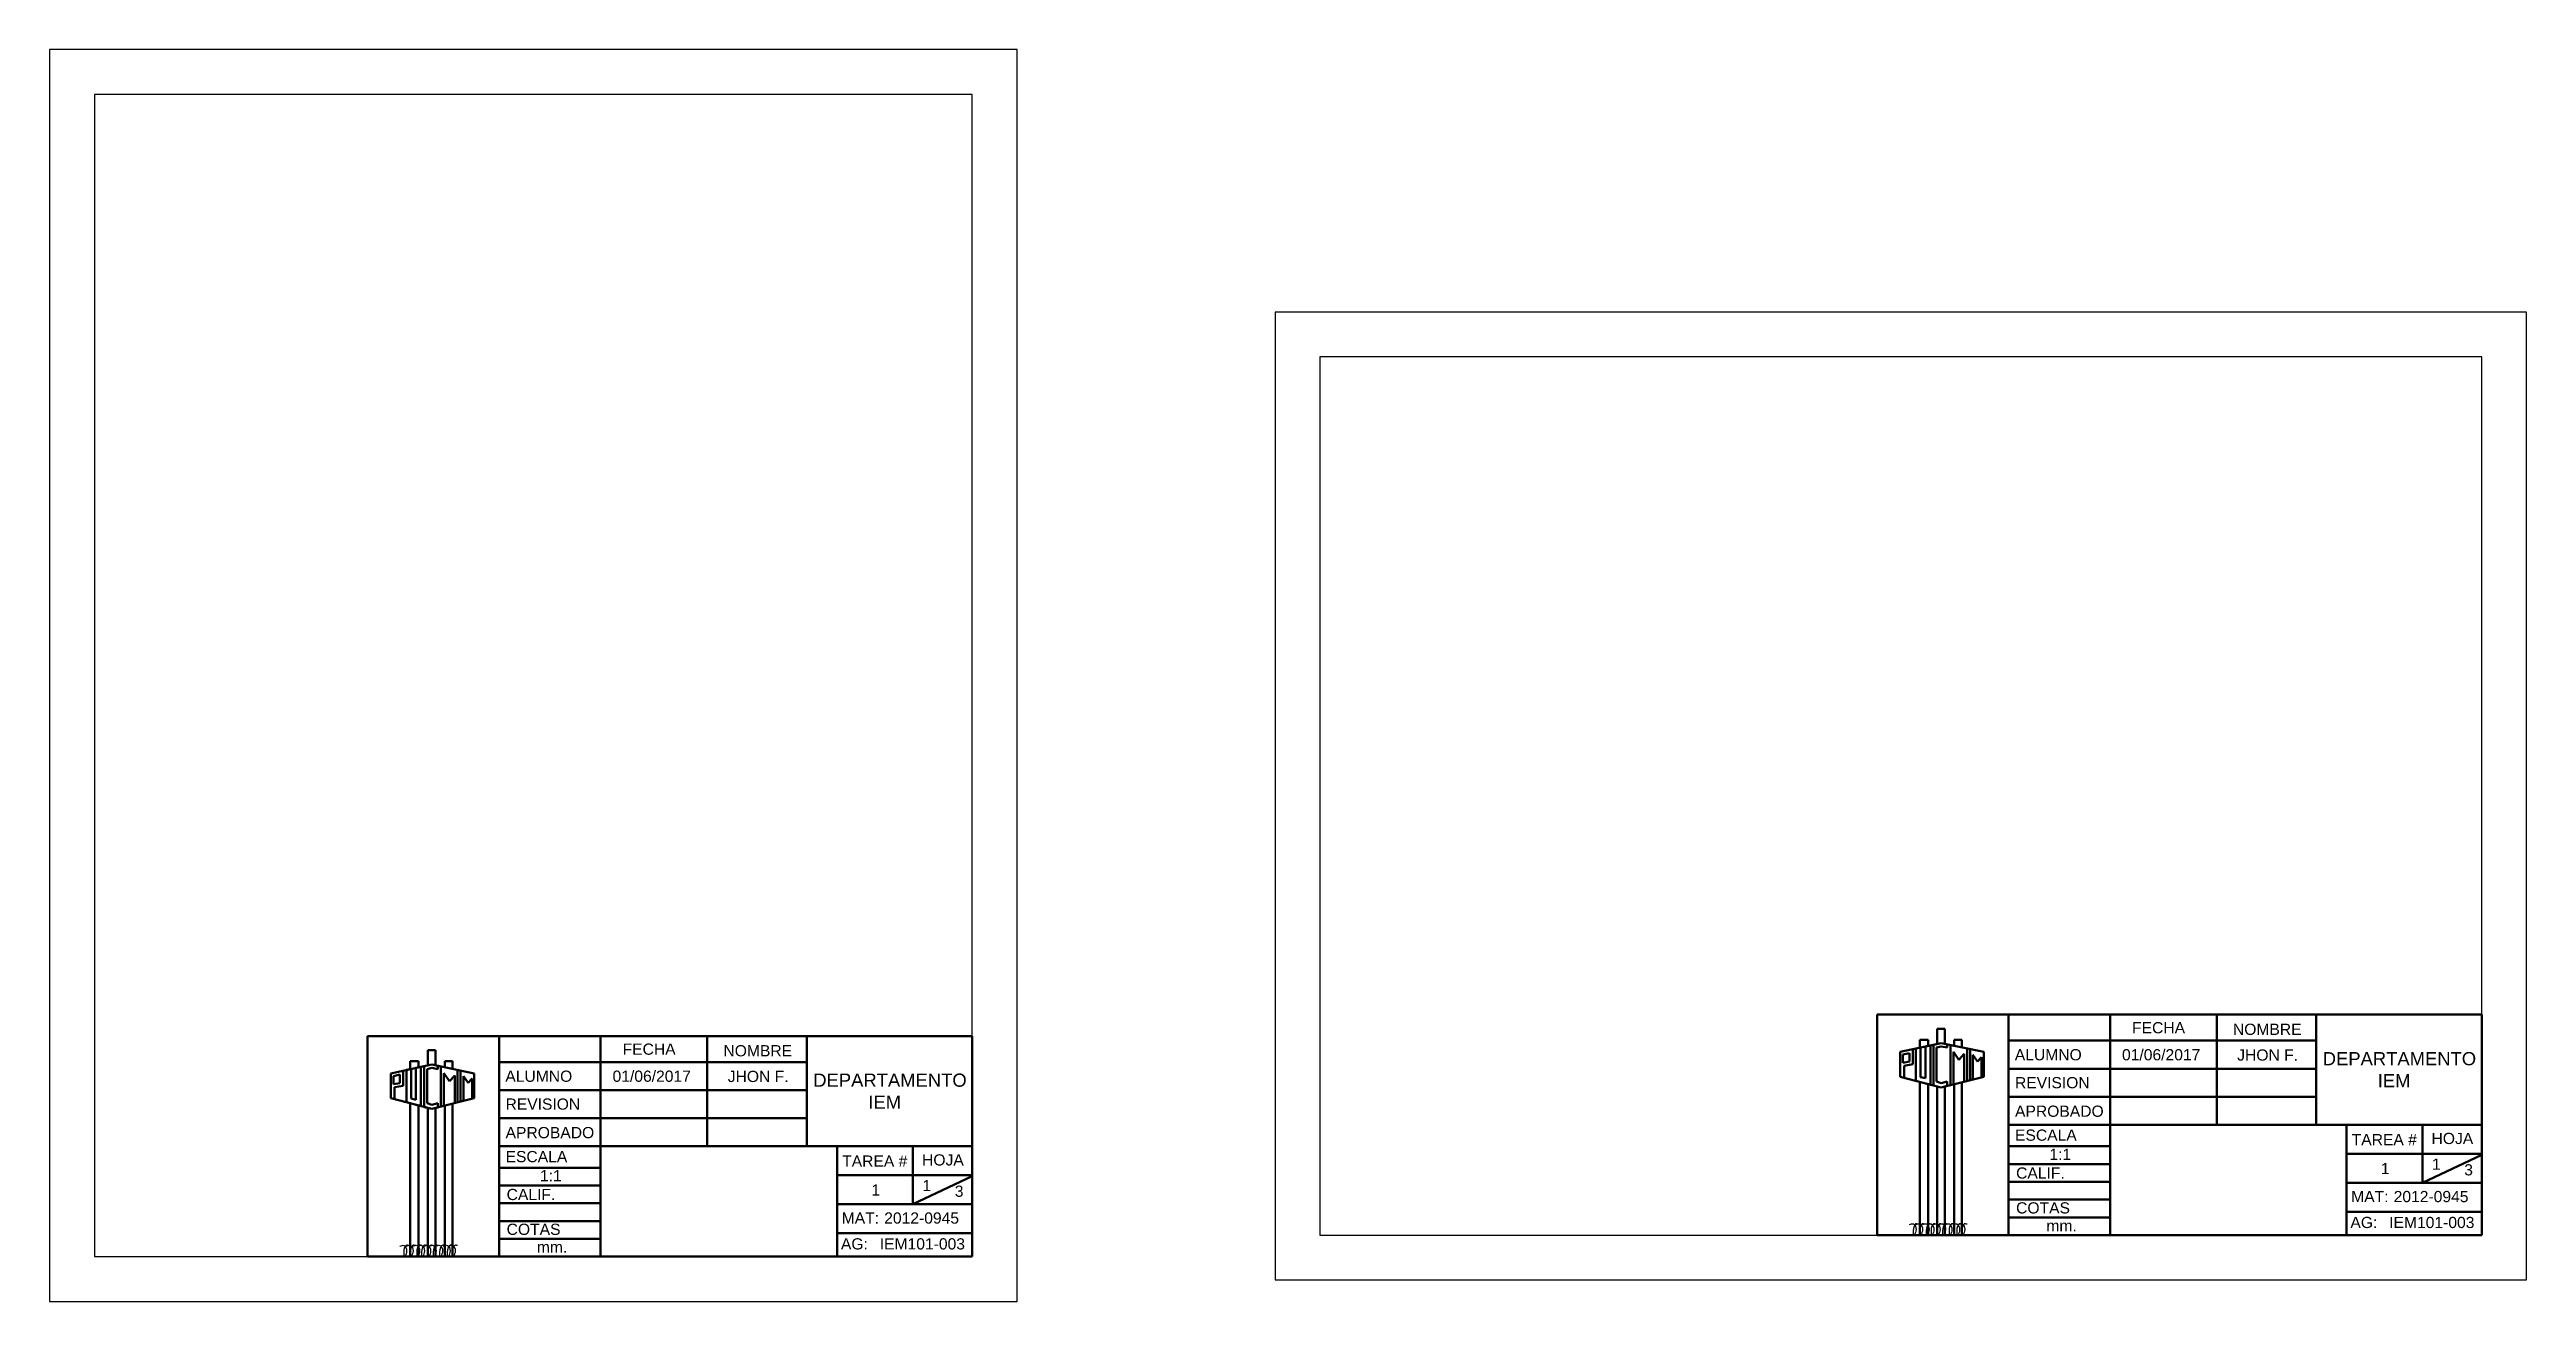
# Model space of a CAD drawing. Header units: millimetres. Extents: x 0 to 553, y 0 to 279.
import ezdxf

# ---------------------------------------------------------------- set-up
doc = ezdxf.new("R2010")
doc.units = ezdxf.units.MM
doc.layers.add('continua', color=7, linetype='Continuous', lineweight=50)
doc.styles.get("Standard").update_dxf_attribs({"font": 'arial.ttf'})

msp = doc.modelspace()

# ---------------------------------------------------------------- linework, layer by layer
for points in [[(0.16, 0), (216.16, 0), (216.16, 279.4), (0.16, 279.4)], [(10.16, 10), (206.16, 10), (206.16, 269.4), (10.16, 269.4)], [(273.77, 220.79), (273.77, 4.79), (553.17, 4.79), (553.17, 220.79)], [(283.77, 210.79), (283.77, 14.79), (543.17, 14.79), (543.17, 210.79)]]:
    msp.add_lwpolyline(points, close=True)
for points in [[(415.41, 17.15), (416.31, 17.31), (416.9, 16.04), (416.49, 14.79)], [(417.44, 17.23), (416.79, 17.29), (416.45, 16.8), (416.27, 14.79)], [(416.83, 17.15), (417.74, 17.31), (418.33, 16.04), (417.92, 14.79)], [(418.87, 17.23), (418.22, 17.29), (417.88, 16.8), (417.7, 14.79)], [(418.3, 17.15), (419.21, 17.31), (419.8, 16.04), (419.39, 14.79)], [(420.33, 17.23), (419.69, 17.29), (419.34, 16.8), (419.17, 14.79)], [(419.39, 17.15), (420.29, 17.31), (420.89, 16.04), (420.48, 14.79)], [(421.42, 17.23), (420.77, 17.29), (420.43, 16.8), (420.26, 14.79)], [(420.77, 17.15), (421.67, 17.31), (422.26, 16.04), (421.85, 14.79)], [(422.8, 17.23), (422.15, 17.29), (421.81, 16.8), (421.63, 14.79)], [(421.96, 17.15), (422.87, 17.31), (423.46, 16.04), (423.05, 14.79)], [(424, 17.23), (423.35, 17.29), (423.01, 16.8), (422.83, 14.79)], [(423.41, 17.15), (424.32, 17.31), (424.91, 16.04), (424.5, 14.79)], [(425.45, 17.23), (424.8, 17.29), (424.46, 16.8), (424.28, 14.79)], [(425.12, 17.15), (426.02, 17.31), (426.61, 16.04), (426.21, 14.79)], [(427.15, 17.23), (426.5, 17.29), (426.16, 16.8), (425.98, 14.79)], [(426.24, 17.15), (427.15, 17.31), (427.74, 16.04), (427.33, 14.79)], [(428.28, 17.23), (427.63, 17.29), (427.29, 16.8), (427.11, 14.79)], [(78.4, 12.36), (79.3, 12.52), (79.89, 11.26), (79.48, 10)], [(80.43, 12.45), (79.78, 12.51), (79.44, 12.02), (79.26, 10)], [(79.82, 12.36), (80.73, 12.52), (81.32, 11.26), (80.91, 10)], [(81.86, 12.45), (81.21, 12.51), (80.87, 12.02), (80.69, 10)], [(81.29, 12.36), (82.2, 12.52), (82.79, 11.26), (82.38, 10)], [(83.32, 12.45), (82.68, 12.51), (82.33, 12.02), (82.16, 10)], [(82.38, 12.36), (83.28, 12.52), (83.87, 11.26), (83.47, 10)], [(84.41, 12.45), (83.76, 12.51), (83.42, 12.02), (83.24, 10)], [(83.76, 12.36), (84.66, 12.52), (85.25, 11.26), (84.84, 10)], [(85.79, 12.45), (85.14, 12.51), (84.8, 12.02), (84.62, 10)], [(84.95, 12.36), (85.86, 12.52), (86.45, 11.26), (86.04, 10)], [(86.99, 12.45), (86.34, 12.51), (86, 12.02), (85.82, 10)], [(86.4, 12.36), (87.31, 12.52), (87.9, 11.26), (87.49, 10)], [(88.44, 12.45), (87.79, 12.51), (87.45, 12.02), (87.27, 10)], [(88.11, 12.36), (89.01, 12.52), (89.6, 11.26), (89.2, 10)], [(90.14, 12.45), (89.49, 12.51), (89.15, 12.02), (88.97, 10)], [(89.23, 12.36), (90.14, 12.52), (90.73, 11.26), (90.32, 10)], [(91.27, 12.45), (90.62, 12.51), (90.28, 12.02), (90.1, 10)]]:
    msp.add_spline(points, degree=3)
at = {"layer": 'continua'}
for p, q in [((408.17, 14.79), (408.17, 64.02)), ((408.17, 64.02), (543.17, 64.02)), ((408.17, 64.02), (408.17, 58.07)), ((408.17, 64.02), (437.55, 64.02)), ((408.17, 14.79), (408.17, 64.02)), ((408.17, 64.02), (543.17, 64.02)), ((408.17, 64.02), (408.17, 58.07)), ((408.17, 64.02), (437.55, 64.02)), ((421.63, 57.48), (421.63, 60.84)), ((421.63, 60.84), (423.34, 60.84)), ((421.63, 57.48), (421.63, 60.84)), ((421.63, 60.84), (423.34, 60.84)), ((423.34, 60.84), (423.34, 57.49)), ((423.34, 60.84), (423.34, 57.49)), ((437.55, 64.02), (437.55, 14.79)), ((437.55, 64.02), (460.19, 64.02)), ((437.55, 64.02), (437.55, 39.4)), ((437.55, 64.02), (437.55, 50.12)), ((437.55, 64.02), (437.55, 14.79)), ((437.55, 64.02), (460.19, 64.02)), ((437.55, 64.02), (437.55, 39.4)), ((437.55, 64.02), (437.55, 50.12)), ((460.19, 64.02), (460.19, 14.79)), ((460.19, 64.02), (484.01, 64.02)), ((460.19, 64.02), (460.19, 14.79)), ((460.19, 64.02), (484.01, 64.02)), ((484.01, 64.02), (484.01, 39.4)), ((484.01, 64.02), (506.24, 64.02)), ((484.01, 64.02), (484.01, 39.4)), ((484.01, 64.02), (506.24, 64.02)), ((506.24, 64.02), (506.24, 39.4)), ((506.24, 64.02), (506.24, 39.4)), ((543.17, 64.02), (543.17, 14.79)), ((543.17, 64.02), (543.17, 14.79)), ((71.16, 10), (71.16, 59.23)), ((71.16, 59.23), (206.16, 59.23)), ((71.16, 59.23), (71.16, 53.28)), ((71.16, 59.23), (100.54, 59.23)), ((71.16, 10), (71.16, 59.23)), ((71.16, 59.23), (206.16, 59.23)), ((71.16, 59.23), (71.16, 53.28)), ((71.16, 59.23), (100.54, 59.23)), ((84.62, 52.7), (84.62, 56.06)), ((84.62, 56.06), (86.33, 56.06)), ((84.62, 52.7), (84.62, 56.06)), ((84.62, 56.06), (86.33, 56.06)), ((86.33, 56.06), (86.33, 52.7)), ((86.33, 56.06), (86.33, 52.7)), ((100.54, 59.23), (100.54, 10)), ((100.54, 59.23), (123.17, 59.23)), ((100.54, 59.23), (100.54, 34.62)), ((100.54, 59.23), (100.54, 45.34)), ((100.54, 59.23), (100.54, 10)), ((100.54, 59.23), (123.17, 59.23)), ((100.54, 59.23), (100.54, 34.62)), ((100.54, 59.23), (100.54, 45.34)), ((123.17, 59.23), (123.17, 10)), ((123.17, 59.23), (147, 59.23)), ((123.17, 59.23), (123.17, 10)), ((123.17, 59.23), (147, 59.23)), ((147, 59.23), (147, 34.62)), ((147, 59.23), (169.23, 59.23)), ((147, 59.23), (147, 34.62)), ((147, 59.23), (169.23, 59.23)), ((169.23, 59.23), (169.23, 34.62)), ((169.23, 59.23), (169.23, 34.62)), ((206.16, 59.23), (206.16, 10)), ((206.16, 59.23), (206.16, 10)), ((422.49, 57.67), (413.33, 55.68)), ((422.49, 57.67), (413.33, 55.68)), ((413.33, 50.12), (413.33, 55.68)), ((413.33, 50.12), (413.33, 55.68)), ((415.41, 55.42), (413.93, 55.1)), ((415.41, 55.42), (413.93, 55.1)), ((415.41, 55.42), (415.41, 53.52)), ((415.41, 55.42), (415.41, 53.52)), ((416.13, 56.29), (416.13, 52.93)), ((416.13, 56.29), (416.13, 52.93)), ((416.87, 56.45), (417.91, 56.68)), ((416.87, 56.45), (417.91, 56.68)), ((416.89, 56.29), (416.87, 56.45)), ((416.87, 56.45), (416.87, 49.2)), ((416.87, 49.23), (416.87, 56.45)), ((416.89, 56.29), (416.87, 56.45)), ((416.87, 56.45), (416.87, 49.2)), ((416.87, 49.23), (416.87, 56.45)), ((417.7, 56.63), (417.7, 58.38)), ((417.7, 58.38), (419.57, 58.38)), ((417.7, 56.63), (417.7, 58.38)), ((417.7, 58.38), (419.57, 58.38)), ((417.91, 56.68), (417.91, 50.08)), ((417.91, 56.68), (417.91, 50.08)), ((418.96, 56.9), (420.08, 57.15)), ((418.96, 56.9), (420.08, 57.15)), ((418.96, 49.8), (418.96, 56.9)), ((418.96, 49.8), (418.96, 56.9)), ((419.57, 58.38), (419.57, 57.04)), ((419.57, 58.38), (419.57, 57.04)), ((422.49, 57.67), (420.08, 57.15)), ((422.49, 57.67), (420.08, 57.15)), ((420.08, 57.15), (420.08, 48.37)), ((420.08, 57.15), (420.08, 48.37)), ((421.28, 57.41), (420.81, 57.28)), ((421.28, 57.41), (420.81, 57.28)), ((420.81, 57.28), (420.81, 48.18)), ((420.81, 57.28), (420.81, 48.18)), ((421.48, 56.65), (422.49, 56.92)), ((422.49, 56.92), (421.48, 56.65)), ((421.48, 56.65), (422.49, 56.92)), ((422.49, 56.92), (421.48, 56.65)), ((421.48, 54.39), (421.48, 56.65)), ((421.48, 54.39), (421.48, 56.65)), ((431.99, 55.68), (422.49, 57.67)), ((431.99, 55.68), (422.49, 57.67)), ((422.49, 56.92), (423.85, 56.65)), ((422.49, 56.92), (423.85, 56.65)), ((423.85, 56.65), (423.85, 57.38)), ((423.85, 56.65), (423.85, 57.38)), ((424.56, 57.24), (424.56, 48.26)), ((424.56, 57.24), (424.56, 48.26)), ((425.22, 48.43), (425.22, 55.71)), ((425.22, 55.71), (426.45, 53.96)), ((425.22, 48.43), (425.22, 55.71)), ((425.22, 55.71), (426.45, 53.96)), ((425.4, 57.06), (425.4, 58.38)), ((425.4, 58.38), (427.11, 58.38)), ((425.4, 57.06), (425.4, 58.38)), ((425.4, 58.38), (427.11, 58.38)), ((427.11, 58.38), (427.11, 56.7)), ((427.11, 58.38), (427.11, 56.7)), ((428.28, 49.19), (428.28, 56.46)), ((428.28, 49.19), (428.28, 56.46)), ((428.95, 56.32), (428.95, 49.36)), ((428.95, 56.32), (428.95, 49.36)), ((431.99, 50.12), (431.99, 55.68)), ((431.99, 50.12), (431.99, 55.68)), ((437.55, 58.22), (506.24, 58.22)), ((437.55, 58.22), (506.24, 58.22)), ((85.48, 52.88), (76.32, 50.9)), ((85.48, 52.88), (76.32, 50.9)), ((76.32, 45.34), (76.32, 50.9)), ((76.32, 45.34), (76.32, 50.9)), ((78.4, 50.63), (76.92, 50.31)), ((78.4, 50.63), (76.92, 50.31)), ((76.92, 48.47), (76.92, 50.31)), ((76.92, 48.47), (76.92, 50.31)), ((78.4, 50.63), (78.4, 48.73)), ((78.4, 50.63), (78.4, 48.73)), ((79.12, 51.5), (79.12, 48.14)), ((79.12, 51.5), (79.12, 48.14)), ((79.86, 51.66), (80.9, 51.89)), ((79.86, 51.66), (80.9, 51.89)), ((79.88, 51.5), (79.86, 51.66)), ((79.86, 51.66), (79.86, 44.42)), ((79.86, 44.44), (79.86, 51.66)), ((79.88, 51.5), (79.86, 51.66)), ((79.86, 51.66), (79.86, 44.42)), ((79.86, 44.44), (79.86, 51.66)), ((80.69, 51.84), (80.69, 53.6)), ((80.69, 53.6), (82.56, 53.6)), ((80.69, 51.84), (80.69, 53.6)), ((80.69, 53.6), (82.56, 53.6)), ((80.9, 51.89), (80.9, 45.29)), ((80.9, 51.89), (80.9, 45.29)), ((81.95, 52.12), (83.06, 52.36)), ((81.95, 52.12), (83.06, 52.36)), ((81.95, 45.01), (81.95, 52.12)), ((81.95, 45.01), (81.95, 52.12)), ((82.56, 53.6), (82.56, 52.25)), ((82.56, 53.6), (82.56, 52.25)), ((85.48, 52.88), (83.06, 52.36)), ((85.48, 52.88), (83.06, 52.36)), ((83.06, 52.36), (83.06, 43.58)), ((83.06, 52.36), (83.06, 43.58)), ((84.27, 52.62), (83.8, 52.49)), ((84.27, 52.62), (83.8, 52.49)), ((83.8, 52.49), (83.8, 43.39)), ((83.8, 52.49), (83.8, 43.39)), ((84.47, 51.87), (85.48, 52.14)), ((85.48, 52.14), (84.47, 51.87)), ((84.47, 51.87), (85.48, 52.14)), ((85.48, 52.14), (84.47, 51.87)), ((84.47, 49.6), (84.47, 51.87)), ((84.47, 49.6), (84.47, 51.87)), ((94.98, 50.9), (85.48, 52.88)), ((94.98, 50.9), (85.48, 52.88)), ((85.48, 52.14), (86.84, 51.87)), ((85.48, 52.14), (86.84, 51.87)), ((86.84, 51.87), (86.84, 52.6)), ((86.84, 51.87), (86.84, 52.6)), ((87.55, 52.45), (87.55, 43.48)), ((87.55, 52.45), (87.55, 43.48)), ((88.21, 43.64), (88.21, 50.93)), ((88.21, 50.93), (89.43, 49.18)), ((88.21, 43.64), (88.21, 50.93)), ((88.21, 50.93), (89.43, 49.18)), ((88.39, 52.27), (88.39, 53.6)), ((88.39, 53.6), (90.1, 53.6)), ((88.39, 52.27), (88.39, 53.6)), ((88.39, 53.6), (90.1, 53.6)), ((89.43, 49.18), (90.62, 50.46)), ((89.43, 49.18), (90.62, 50.46)), ((90.1, 53.6), (90.1, 51.92)), ((90.1, 53.6), (90.1, 51.92)), ((90.62, 50.46), (90.62, 44.24)), ((90.62, 50.46), (90.62, 44.24)), ((91.27, 44.41), (91.27, 51.67)), ((91.27, 44.41), (91.27, 51.67)), ((91.94, 51.53), (91.94, 44.58)), ((91.94, 51.53), (91.94, 44.58)), ((92.57, 44.73), (92.57, 50.27)), ((92.57, 50.27), (93.62, 48.76)), ((92.57, 44.73), (92.57, 50.27)), ((92.57, 50.27), (93.62, 48.76)), ((94.98, 45.34), (94.98, 50.9)), ((94.98, 45.34), (94.98, 50.9)), ((100.54, 53.44), (169.23, 53.44)), ((100.54, 53.44), (169.23, 53.44)), ((422.49, 47.74), (413.33, 50.12)), ((422.49, 47.74), (413.33, 50.12)), ((413.93, 53.25), (413.93, 55.1)), ((413.93, 53.25), (413.93, 55.1)), ((415.41, 53.52), (413.93, 53.25)), ((415.41, 53.52), (413.93, 53.25)), ((416.13, 52.93), (414.21, 52.59)), ((416.13, 52.93), (414.21, 52.59)), ((414.21, 52.59), (414.21, 49.9)), ((414.21, 52.59), (414.21, 49.9)), ((416.13, 52.93), (416.13, 53.64)), ((416.13, 52.93), (416.13, 53.64)), ((417.91, 50.08), (418.96, 49.8)), ((417.91, 50.08), (418.96, 49.8)), ((421.48, 49.06), (421.48, 54.39)), ((421.48, 49.06), (421.48, 54.39)), ((431.99, 50.12), (422.49, 47.74)), ((431.99, 50.12), (422.49, 47.74)), ((426.45, 53.96), (427.63, 55.25)), ((426.45, 53.96), (427.63, 55.25)), ((427.63, 55.25), (427.63, 49.03)), ((427.63, 55.25), (427.63, 49.03)), ((429.58, 49.52), (429.58, 55.05)), ((429.58, 55.05), (430.63, 53.55)), ((429.58, 49.52), (429.58, 55.05)), ((429.58, 55.05), (430.63, 53.55)), ((430.63, 53.55), (431.49, 54.54)), ((430.63, 53.55), (431.49, 54.54)), ((431.49, 50), (431.49, 54.54)), ((431.49, 50), (431.49, 54.54)), ((437.55, 51.95), (506.24, 51.95)), ((437.55, 51.95), (506.24, 51.95)), ((85.48, 42.96), (76.32, 45.34)), ((85.48, 42.96), (76.32, 45.34)), ((78.4, 48.73), (76.92, 48.47)), ((78.4, 48.73), (76.92, 48.47)), ((79.12, 48.14), (77.19, 47.8)), ((79.12, 48.14), (77.19, 47.8)), ((77.19, 47.8), (77.19, 45.11)), ((77.19, 47.8), (77.19, 45.11)), ((79.12, 48.14), (79.12, 48.86)), ((79.12, 48.14), (79.12, 48.86)), ((83.06, 43.58), (79.86, 44.44)), ((83.06, 43.58), (79.86, 44.44)), ((80.9, 45.29), (81.95, 45.01)), ((80.9, 45.29), (81.95, 45.01)), ((84.47, 44.28), (84.47, 49.6)), ((84.47, 44.28), (84.47, 49.6)), ((85.48, 43.91), (84.47, 44.28)), ((85.48, 43.91), (84.47, 44.28)), ((94.98, 45.34), (85.48, 42.96)), ((94.98, 45.34), (85.48, 42.96)), ((86.84, 44.28), (85.48, 43.91)), ((86.84, 44.28), (85.48, 43.91)), ((86.84, 43.32), (86.84, 44.28)), ((86.84, 43.32), (86.84, 44.28)), ((93.62, 48.76), (94.48, 49.76)), ((93.62, 48.76), (94.48, 49.76)), ((94.48, 45.21), (94.48, 49.76)), ((94.48, 45.21), (94.48, 49.76)), ((100.54, 47.16), (169.23, 47.16)), ((100.54, 47.16), (169.23, 47.16)), ((420.08, 48.37), (416.87, 49.23)), ((420.08, 48.37), (416.87, 49.23)), ((417.7, 14.79), (417.7, 48.99)), ((417.7, 14.79), (417.7, 48.99)), ((419.57, 48.5), (419.57, 14.79)), ((419.57, 48.5), (419.57, 14.79)), ((420.81, 48.18), (422.49, 47.74)), ((420.81, 48.18), (422.49, 47.74)), ((422.49, 48.7), (421.48, 49.06)), ((422.49, 48.7), (421.48, 49.06)), ((421.63, 14.79), (421.63, 47.96)), ((421.63, 14.79), (421.63, 47.96)), ((423.85, 49.06), (422.49, 48.7)), ((423.85, 49.06), (422.49, 48.7)), ((422.49, 47.74), (423.85, 48.11)), ((422.49, 47.74), (423.85, 48.11)), ((423.34, 47.96), (423.34, 14.79)), ((423.34, 47.96), (423.34, 14.79)), ((423.85, 48.11), (423.85, 49.06)), ((423.85, 48.11), (423.85, 49.06)), ((425.4, 14.79), (425.4, 48.47)), ((425.4, 14.79), (425.4, 48.47)), ((427.11, 48.9), (427.11, 14.79)), ((427.11, 48.9), (427.11, 14.79)), ((437.55, 39.4), (437.55, 45.68)), ((437.55, 45.68), (506.24, 45.68)), ((437.55, 39.4), (437.55, 45.68)), ((437.55, 45.68), (506.24, 45.68)), ((80.69, 10), (80.69, 44.2)), ((80.69, 10), (80.69, 44.2)), ((82.56, 43.72), (82.56, 10)), ((82.56, 43.72), (82.56, 10)), ((83.8, 43.39), (85.48, 42.96)), ((83.8, 43.39), (85.48, 42.96)), ((84.62, 10), (84.62, 43.18)), ((84.62, 10), (84.62, 43.18)), ((85.48, 42.96), (86.84, 43.32)), ((85.48, 42.96), (86.84, 43.32)), ((86.33, 43.17), (86.33, 10)), ((86.33, 43.17), (86.33, 10)), ((88.39, 10), (88.39, 43.69)), ((88.39, 10), (88.39, 43.69)), ((90.1, 44.11), (90.1, 10)), ((90.1, 44.11), (90.1, 10)), ((100.54, 34.62), (100.54, 40.89)), ((100.54, 40.89), (169.23, 40.89)), ((100.54, 34.62), (100.54, 40.89)), ((100.54, 40.89), (169.23, 40.89)), ((437.55, 39.4), (543.17, 39.4)), ((437.55, 39.4), (543.17, 39.4)), ((512.99, 14.79), (512.99, 39.4)), ((512.99, 39.4), (512.99, 32.72)), ((512.99, 14.79), (512.99, 39.4)), ((512.99, 39.4), (512.99, 32.72)), ((543.17, 39.4), (529.94, 39.4)), ((529.94, 39.4), (529.94, 26.47)), ((543.17, 39.4), (529.94, 39.4)), ((529.94, 39.4), (529.94, 26.47)), ((543.17, 39.4), (533.85, 39.4)), ((543.17, 39.4), (533.85, 39.4)), ((100.54, 34.62), (206.16, 34.62)), ((100.54, 34.62), (206.16, 34.62)), ((175.98, 10), (175.98, 34.62)), ((175.98, 34.62), (175.98, 27.94)), ((175.98, 10), (175.98, 34.62)), ((175.98, 34.62), (175.98, 27.94)), ((206.16, 34.62), (192.93, 34.62)), ((192.93, 34.62), (192.93, 21.68)), ((206.16, 34.62), (192.93, 34.62)), ((192.93, 34.62), (192.93, 21.68)), ((206.16, 34.62), (196.84, 34.62)), ((206.16, 34.62), (196.84, 34.62)), ((460.19, 34.64), (437.55, 34.64)), ((460.19, 34.64), (437.55, 34.64)), ((123.17, 29.85), (100.54, 29.85)), ((123.17, 29.85), (100.54, 29.85)), ((176.03, 28.15), (206.16, 28.15)), ((176.03, 28.15), (206.16, 28.15)), ((192.93, 21.68), (206.16, 27.94)), ((192.93, 21.68), (206.16, 27.94)), ((206.16, 28.15), (206.16, 21.68)), ((206.16, 28.15), (206.16, 21.68)), ((206.16, 27.94), (206.16, 21.26)), ((206.16, 27.94), (206.16, 21.25)), ((206.16, 27.94), (206.16, 21.26)), ((206.16, 27.94), (206.16, 21.25)), ((460.19, 30.67), (437.55, 30.67)), ((460.19, 30.67), (437.55, 30.67)), ((513.04, 32.94), (543.17, 32.94)), ((513.04, 32.94), (543.17, 32.94)), ((529.94, 26.47), (543.17, 32.72)), ((529.94, 26.47), (543.17, 32.72)), ((543.17, 32.94), (543.17, 26.47)), ((543.17, 32.94), (543.17, 26.47)), ((543.17, 32.72), (543.17, 26.04)), ((543.17, 32.72), (543.17, 26.04)), ((543.17, 32.72), (543.17, 26.04)), ((543.17, 32.72), (543.17, 26.04)), ((123.17, 25.88), (100.54, 25.88)), ((123.17, 25.88), (100.54, 25.88)), ((460.19, 26.7), (437.55, 26.7)), ((460.19, 26.7), (437.55, 26.7)), ((460.19, 22.73), (437.55, 22.73)), ((460.19, 22.73), (437.55, 22.73)), ((543.17, 26.47), (512.99, 26.47)), ((543.17, 26.47), (512.99, 26.47)), ((512.99, 26.04), (512.99, 19.36)), ((512.99, 26.04), (512.99, 19.36)), ((123.17, 21.91), (100.54, 21.91)), ((123.17, 21.91), (100.54, 21.91)), ((123.17, 17.94), (100.54, 17.94)), ((123.17, 17.94), (100.54, 17.94)), ((206.16, 21.68), (175.98, 21.68)), ((206.16, 21.68), (175.98, 21.68)), ((175.98, 21.26), (175.98, 14.58)), ((175.98, 21.26), (175.98, 14.58)), ((460.19, 18.76), (437.55, 18.76)), ((460.19, 18.76), (437.55, 18.76)), ((460.19, 14.79), (460.19, 18.76)), ((460.19, 14.79), (460.19, 18.76)), ((512.93, 20), (543.17, 20)), ((512.93, 20), (543.17, 20)), ((123.17, 13.97), (100.54, 13.97)), ((123.17, 13.97), (100.54, 13.97)), ((123.17, 10), (123.17, 13.97)), ((123.17, 10), (123.17, 13.97)), ((175.92, 15.22), (206.16, 15.22)), ((175.92, 15.22), (206.16, 15.22)), ((408.17, 14.79), (543.17, 14.79)), ((408.17, 14.79), (417.7, 14.79)), ((408.17, 14.79), (417.7, 14.79)), ((408.17, 14.79), (543.17, 14.79)), ((408.17, 14.79), (417.7, 14.79)), ((408.17, 14.79), (417.7, 14.79)), ((543.17, 14.79), (512.99, 14.79)), ((543.17, 14.79), (512.99, 14.79)), ((543.17, 14.79), (512.99, 14.79)), ((543.17, 14.79), (512.99, 14.79)), ((71.16, 10), (206.16, 10)), ((71.16, 10), (80.69, 10)), ((71.16, 10), (80.69, 10)), ((71.16, 10), (206.16, 10)), ((71.16, 10), (80.69, 10)), ((71.16, 10), (80.69, 10)), ((206.16, 10), (175.98, 10)), ((206.16, 10), (175.98, 10)), ((206.16, 10), (175.98, 10)), ((206.16, 10), (175.98, 10))]:
    msp.add_line(p, q, dxfattribs=at)

# ---------------------------------------------------------------- texts
for s, height, p in [('FECHA', 2.501, (465.11, 59.84)), ('NOMBRE', 2.501, (487.63, 59.49)), ('FECHA', 2.501, (128.1, 55.06)), ('NOMBRE', 2.501, (150.62, 54.7)), ('ALUMNO', 2.501, (438.93, 53.81)), ('01/06/2017', 2.501, (462.87, 53.81)), ('JHON F.', 2.501, (488.59, 53.75)), ('DEPARTAMENTO', 2.9422, (507.68, 52.71)), ('DEPARTAMENTO', 2.9422, (507.68, 52.71)), ('ALUMNO', 2.501, (101.92, 49.02)), ('01/06/2017', 2.501, (125.86, 49.02)), ('JHON F.', 2.501, (151.58, 48.97)), ('DEPARTAMENTO', 2.9422, (170.67, 47.92)), ('DEPARTAMENTO', 2.9422, (170.67, 47.92)), ('REVISION', 2.495, (438.98, 47.58)), ('IEM', 2.942, (519.97, 47.8)), ('IEM', 2.942, (519.97, 47.8)), ('REVISION', 2.495, (101.97, 42.8)), ('IEM', 2.942, (182.96, 43.02)), ('IEM', 2.942, (182.96, 43.02)), ('APROBADO', 2.501, (101.97, 36.43)), ('APROBADO', 2.501, (438.98, 41.21)), ('ESCALA', 2.501, (101.97, 31.08)), ('ESCALA', 2.501, (438.98, 35.87)), ('1:1', 2.501, (446.65, 31.58)), ('TAREA #', 2.501, (514.14, 34.87)), ('HOJA', 2.501, (531.97, 35.13)), ('1:1', 2.501, (109.64, 26.8)), ('TAREA #', 2.501, (177.12, 30.08)), ('HOJA', 2.501, (194.96, 30.34)), ('CALIF.', 2.501, (439.22, 27.41)), ('1', 2.5, (520.66, 28.41)), ('1', 2.5, (532.07, 29.4)), ('3', 2.5, (539.28, 28.13)), ('CALIF.', 2.501, (102.21, 22.62)), ('1', 2.5, (183.65, 23.62)), ('1', 2.5, (195.06, 24.62)), ('3', 2.5, (202.27, 23.35)), ('COTAS', 2.501, (439.22, 19.63)), ('MAT:', 2.501, (514.03, 22.16)), ('2012-0945', 2.501, (523.52, 22.16)), ('COTAS', 2.501, (102.21, 14.85)), ('MAT:', 2.501, (177.02, 17.37)), ('2012-0945', 2.501, (186.51, 17.37)), ('mm.', 2.501, (445.98, 15.66)), ('AG:', 2.501, (513.86, 16.38)), ('IEM101-003', 2.501, (522.52, 16.38)), ('mm.', 2.501, (108.96, 10.88)), ('AG:', 2.501, (176.85, 11.6)), ('IEM101-003', 2.501, (185.51, 11.6))]:
    msp.add_text(s, height=height, dxfattribs=at).set_placement(p)

doc.saveas('drawing.dxf')
